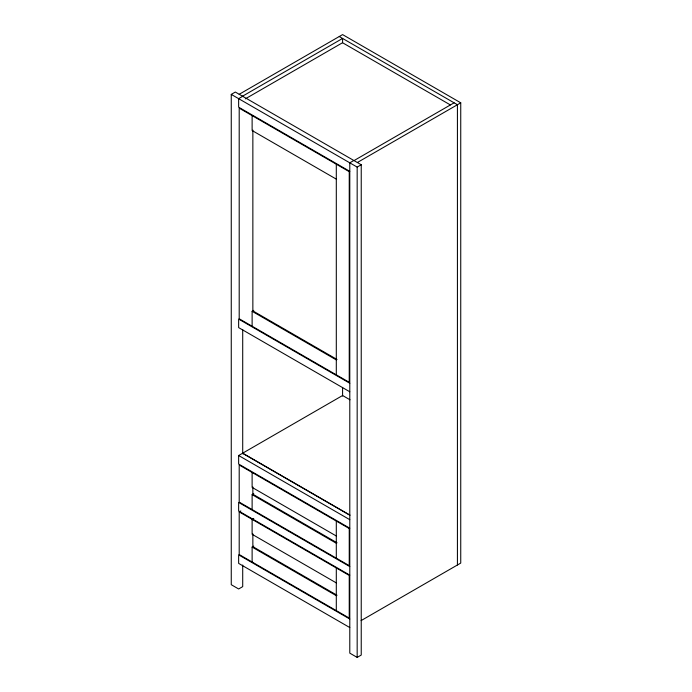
<?xml version="1.0" encoding="UTF-8"?>
<svg xmlns="http://www.w3.org/2000/svg" width="692" height="692" viewBox="0 0 692 692"><rect width="100%" height="100%" fill="white"/><g stroke="black" fill="none" stroke-linecap="round" stroke-linejoin="round"><path stroke-width="1.04" d="M242.71 565.027L242.71 586.626L238.645 588.97L231.258 584.705L231.258 94.397L235.323 92.053L361.233 164.748L361.233 655.056L357.167 657.4L349.789 653.136L349.789 162.828L353.846 160.483M239.198 94.285L342.583 34.6L460.742 102.814L460.742 563.072L361.094 620.603M242.52 96.205L342.583 38.441L342.583 42.757L450.38 104.933M242.71 96.318L238.645 98.662L238.645 107.182L349.789 171.356M245.331 98.852L342.583 42.705M354.027 160.587L454.09 102.814M357.357 162.508L460.742 102.814M231.258 94.397L357.167 167.092L361.233 164.748M252.122 326.226L252.122 311.305L253.748 310.371M349.789 528.212L238.645 464.047L238.645 455.518L342.583 395.513L350.022 399.803M252.122 509.563L252.122 494.642L253.748 493.699M239.198 511.907L349.235 575.433L349.235 618.068L239.198 554.543L239.198 511.907L240.825 510.964M253.748 518.429L252.122 519.363L252.122 534.293L336.303 582.898M252.122 561.999L252.122 547.078L253.748 546.144M339.262 36.52L457.421 104.734L457.421 564.992M336.303 179.133L252.122 130.529L252.122 115.607M337.047 359.485L252.857 310.881L252.857 130.105M252.122 311.305L336.303 359.909M349.789 383.256L238.645 319.09L238.645 327.61L349.789 391.776M242.71 453.173L350.109 515.185M242.52 453.286L349.382 514.978M238.645 455.518L349.789 519.683M336.303 535.997L252.122 487.393L252.122 472.472M337.047 542.813L252.857 494.209L252.857 486.96M252.122 494.642L336.303 543.246M349.789 566.584L238.645 502.418L238.645 510.947L349.789 575.113M337.047 595.258L252.857 546.654L252.857 533.861M252.122 547.078L336.303 595.682M349.789 619.029L238.645 554.863L238.645 563.392L349.789 627.558M357.167 167.092L357.167 657.4M342.583 387.408L342.583 396.049M336.303 164.212L336.303 374.83M336.303 521.076L336.303 558.167M336.303 567.968L336.303 610.603M242.71 329.591L242.71 453.788M349.235 171.668L239.198 108.142L239.198 318.77L349.235 382.295L349.235 171.668M349.235 528.532L239.198 465.007L239.198 502.098L349.235 565.623L349.235 528.532"/></g></svg>
